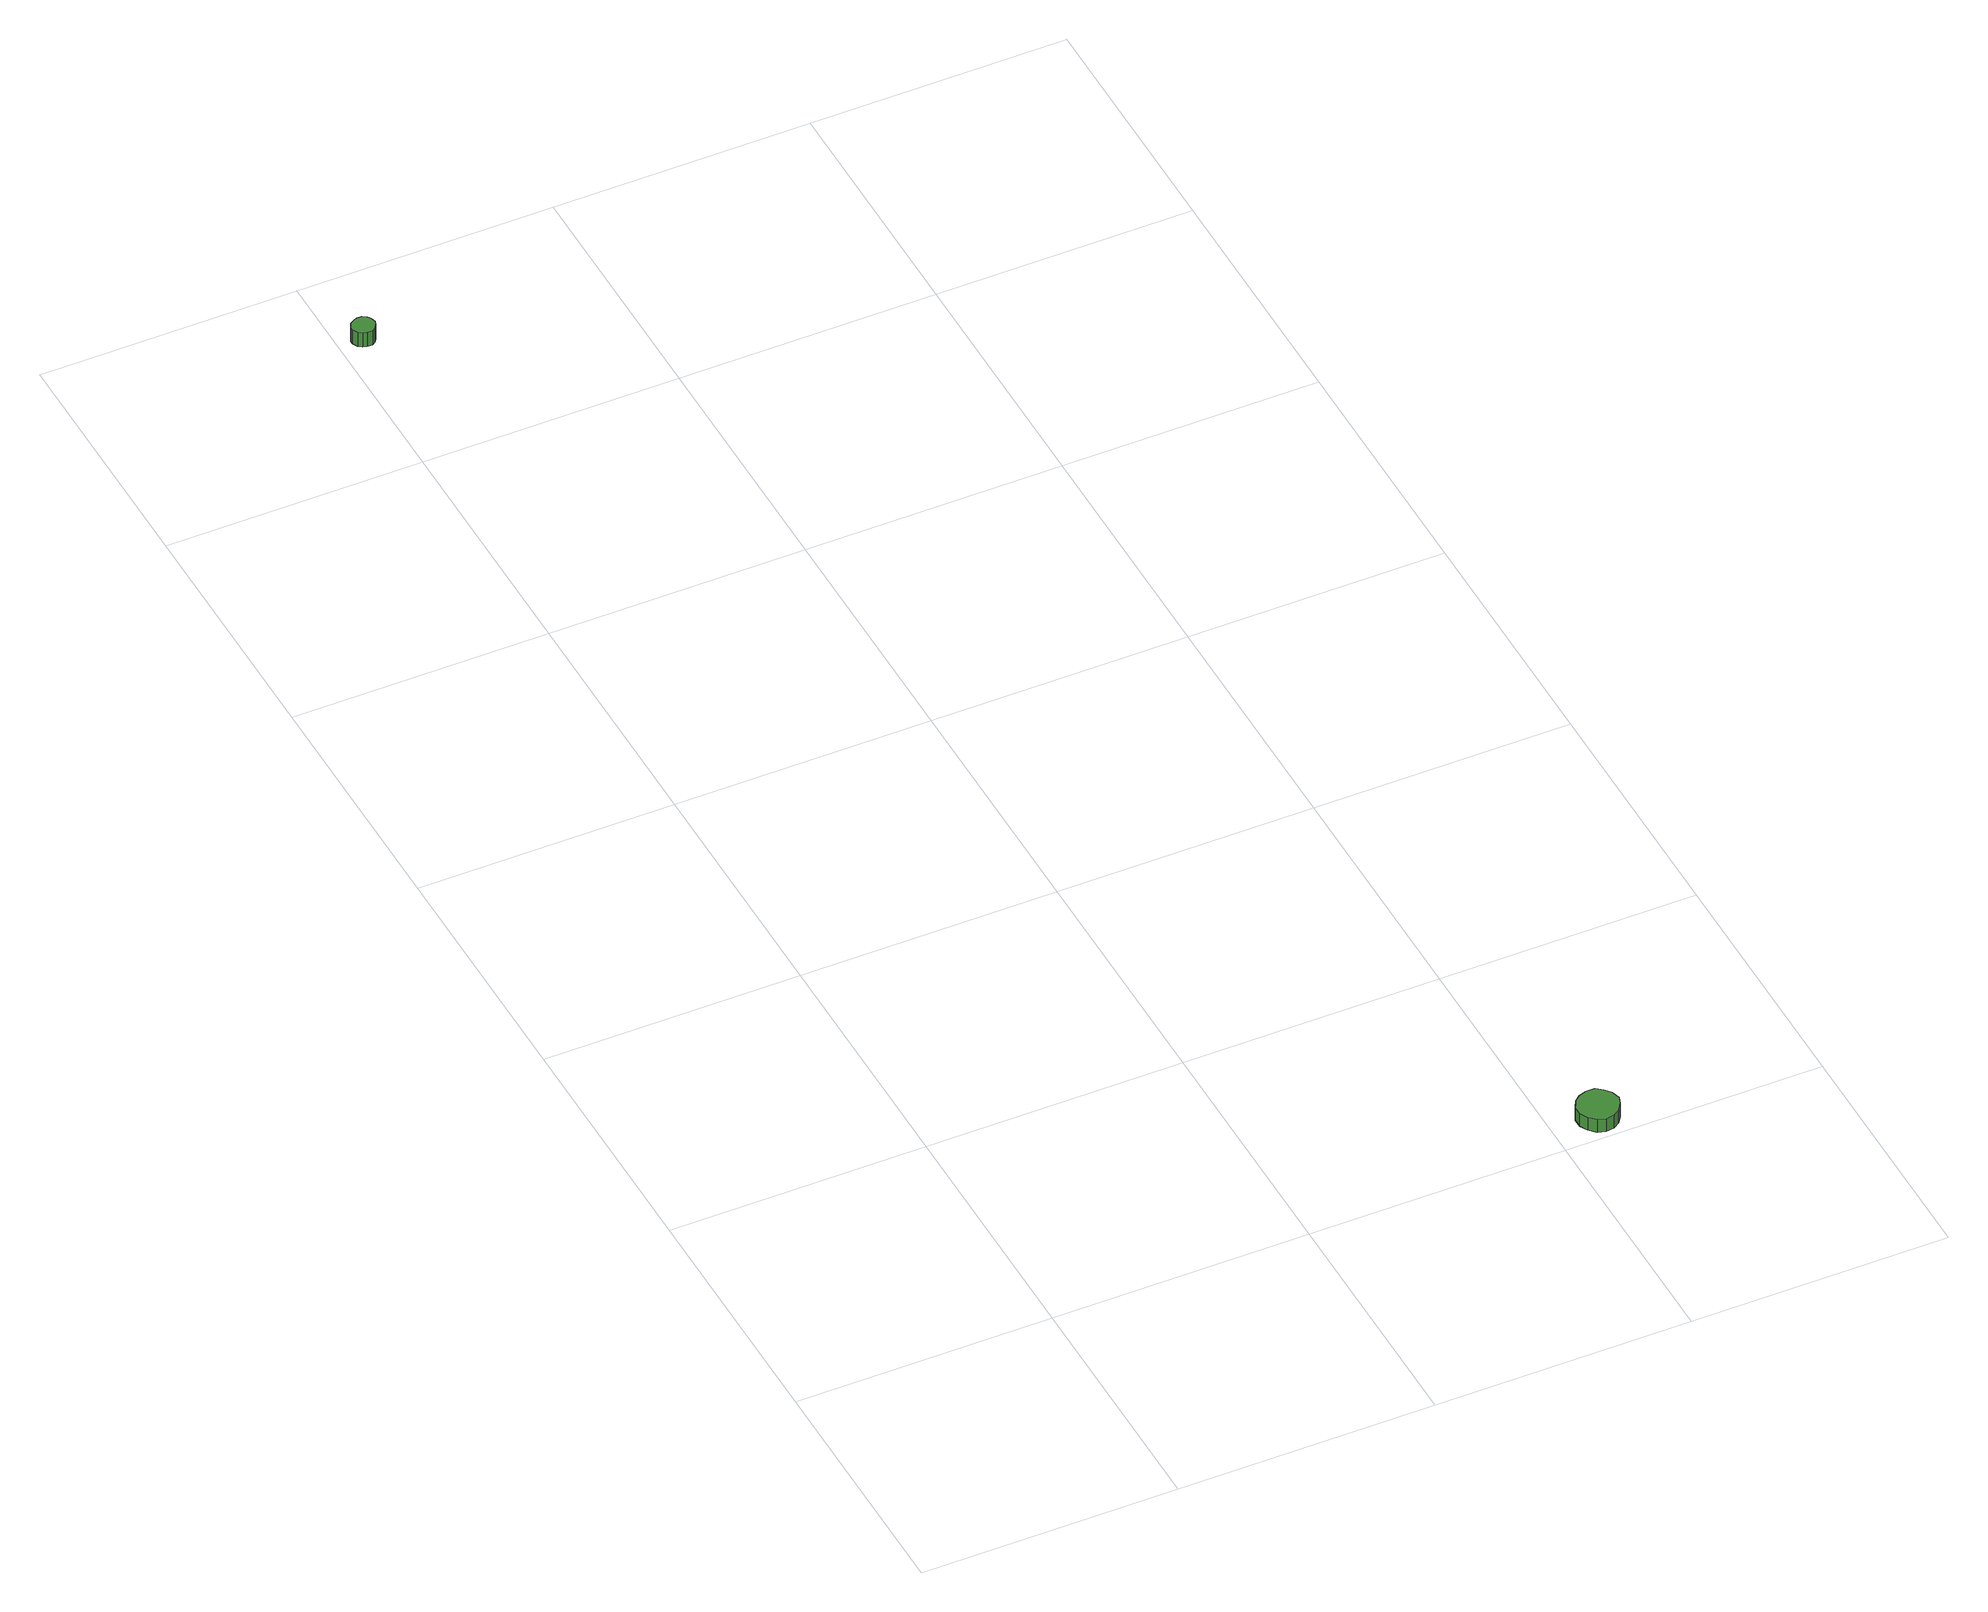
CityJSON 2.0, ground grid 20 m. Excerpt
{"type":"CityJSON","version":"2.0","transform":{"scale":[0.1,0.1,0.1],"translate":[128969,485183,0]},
"CityObjects":{
"tree1":{"type":"SolitaryVegetationObject","attributes":{"function":"something"},"geometry":[{"type":"MultiSurface","lod":"1","boundaries":[[[0,1,2,3,4,5,6,7,8,9,10,11,12,13,14]],[[15,16,17,18,19,20,21,22,23,24,25,26,27,28,29]],[[0,29,28,1]],[[1,28,27,2]],[[2,27,26,3]],[[3,26,25,4]],[[4,25,24,5]],[[5,24,23,6]],[[6,23,22,7]],[[7,22,21,8]],[[8,21,20,9]],[[9,20,19,10]],[[10,19,18,11]],[[11,18,17,12]],[[12,17,16,13]],[[13,16,15,14]],[[14,15,29,0]]]}]},
"tree2":{"type":"SolitaryVegetationObject","attributes":{"function":"something"},"geometry":[{"type":"MultiSurface","lod":"1","boundaries":[[[30,31,32,33,34,35,36,37,38,39,40,41,42,43,44]],[[45,46,47,48,49,50,51,52,53,54,55,56,57,58,59]],[[30,59,58,31]],[[31,58,57,32]],[[32,57,56,33]],[[33,56,55,34]],[[34,55,54,35]],[[35,54,53,36]],[[36,53,52,37]],[[37,52,51,38]],[[38,51,50,39]],[[39,50,49,40]],[[40,49,48,41]],[[41,48,47,42]],[[42,47,46,43]],[[43,46,45,44]],[[44,45,59,30]]]}]}
},
"vertices":[
[26,1128,21],[25,1132,21],[23,1135,21],[20,1137,21],[16,1137,21],[13,1136,21],[10,1134,21],[8,1130,21],[8,1127,21],[10,1123,21],[13,1121,21],[16,1120,21],[20,1120,21],[23,1122,21],[25,1125,21],[25,1125,8],[23,1122,8],[20,1120,8],[16,1120,8],[13,1121,8],[10,1123,8],[8,1127,8],[8,1130,8],[10,1134,8],[13,1136,8],[16,1137,8],[20,1137,8],[23,1135,8],[25,1132,8],[26,1128,8],
[452,21,14],[450,28,14],[446,33,14],[441,37,14],[434,37,14],[428,35,14],[423,31,14],[420,25,14],[420,18,14],[423,12,14],[428,7,14],[434,5,14],[441,6,14],[446,9,14],[450,15,14],[450,15,2],[446,9,2],[441,6,2],[434,5,2],[428,7,2],[423,12,2],[420,18,2],[420,25,2],[423,31,2],[428,35,2],[434,37,2],[441,37,2],[446,33,2],[450,28,2],[452,21,2]
]}
